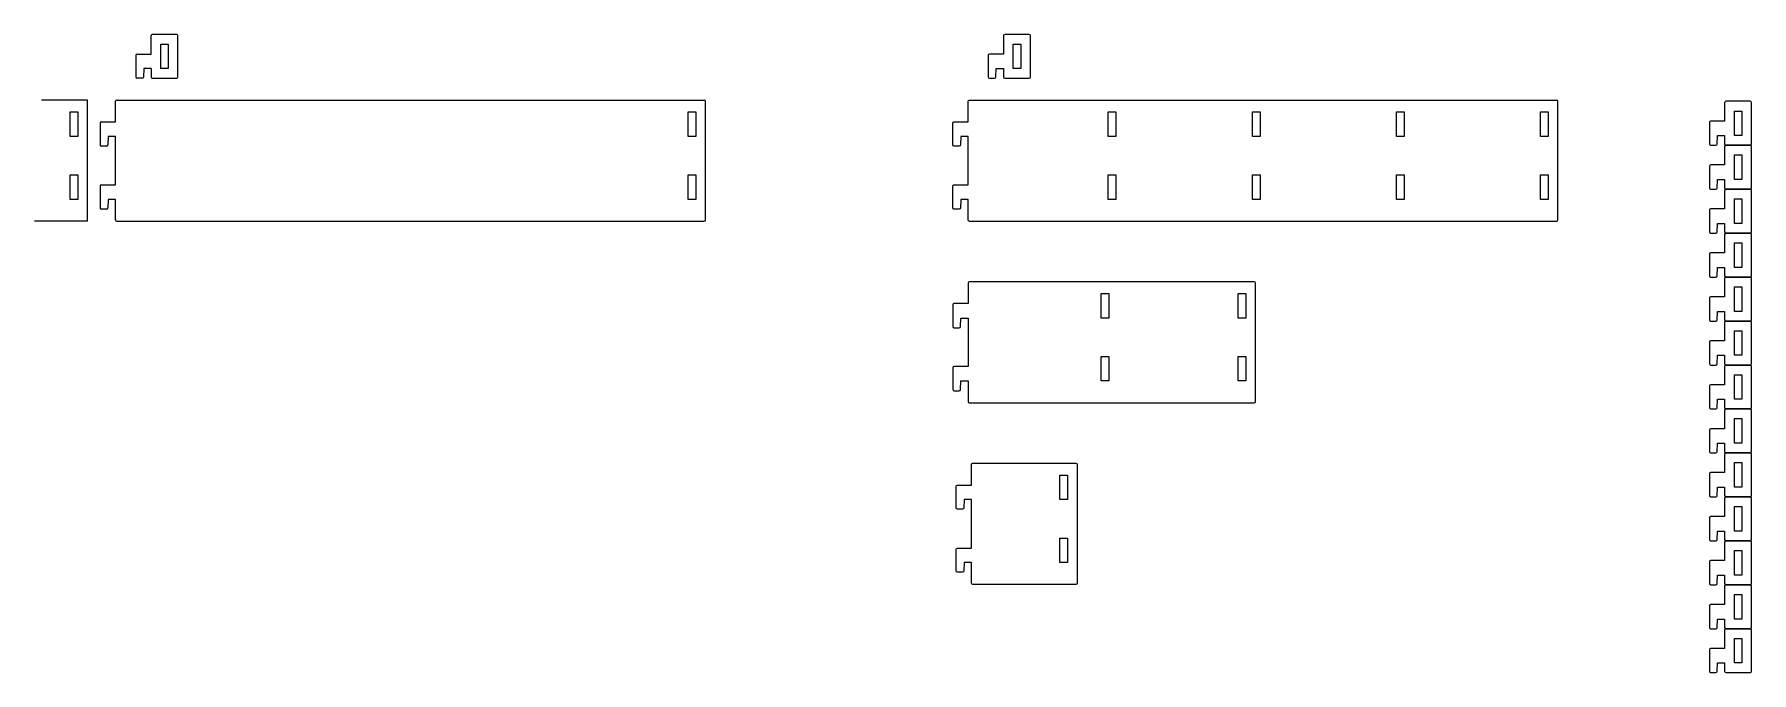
# Model space of a CAD drawing. Header units: millimetres. Extents: x 883 to 14654, y 5219 to 8318.
# Drawn here: x 11580 to 12999, y 6954 to 7481 of the extents above; entities that cross this region are included whole.
import ezdxf

# ---------------------------------------------------------------- set-up
doc = ezdxf.new("R2010")
doc.units = ezdxf.units.MM
doc.header["$LTSCALE"] = 0.05
doc.layers.add('Corte', color=1, linetype='Continuous', lineweight=5)

msp = doc.modelspace()

# ---------------------------------------------------------------- linework, layer by layer
at = {"layer": 'Corte', "linetype": 'Continuous', "lineweight": 5}
for p, q in [((11676.695, 7464.994), (11676.695, 7480.294)), ((11697.995, 7481.294), (11677.695, 7481.294)), ((11698.995, 7445.994), (11698.995, 7480.294)), ((11664.095, 7463.994), (11664.095, 7445.994)), ((11665.095, 7464.994), (11676.695, 7464.994)), ((11670.715, 7452.994), (11670.433, 7445.954)), ((11676.695, 7452.994), (11670.715, 7452.994)), ((11676.695, 7452.994), (11676.695, 7445.994)), ((11669.434, 7444.994), (11665.095, 7444.994)), ((11677.695, 7444.994), (11697.995, 7444.994)), ((11624.186, 7426.986), (11586.262, 7426.986)), ((11624.186, 7326.986), (11624.186, 7426.986)), ((11647.329, 7408.986), (11647.329, 7425.986)), ((11648.329, 7426.986), (12133.729, 7426.986)), ((12134.729, 7327.986), (12134.729, 7425.986)), ((12352.655, 7426.986), (12838.055, 7426.986)), ((11634.729, 7407.986), (11634.729, 7389.986)), ((11635.729, 7408.986), (11647.329, 7408.986)), ((11641.349, 7396.986), (11641.067, 7389.946)), ((11647.329, 7396.986), (11641.349, 7396.986)), ((11647.329, 7356.986), (11647.329, 7396.986)), ((11640.068, 7388.986), (11635.729, 7388.986)), ((11634.729, 7355.986), (11634.729, 7337.986)), ((11635.729, 7356.986), (11647.329, 7356.986)), ((11640.068, 7336.986), (11635.729, 7336.986)), ((11641.349, 7344.986), (11641.067, 7337.946)), ((11647.329, 7344.986), (11641.349, 7344.986)), ((11647.329, 7327.986), (11647.329, 7344.986)), ((11624.186, 7326.986), (11580.32, 7326.986)), ((11648.329, 7326.986), (12133.729, 7326.986)), ((12352.655, 7326.986), (12838.055, 7326.986))]:
    msp.add_line(p, q, dxfattribs=at)
for points in [[(12403.321, 7445.994), (12403.321, 7480.294, 0.41421356), (12402.321, 7481.294), (12382.021, 7481.294, 0.41421356), (12381.021, 7480.294), (12381.021, 7464.994), (12369.421, 7464.994, 0.41421356), (12368.421, 7463.994), (12368.421, 7445.994, 0.41421356), (12369.421, 7444.994), (12373.76, 7444.994, 0.40255197), (12374.759, 7445.954), (12375.041, 7452.994), (12381.021, 7452.994), (12381.021, 7445.994, 0.41421356), (12382.021, 7444.994), (12402.321, 7444.994, 0.41421356)], [(12999.068, 7390.686), (12999.068, 7424.986, 0.41421356), (12998.068, 7425.986), (12977.768, 7425.986, 0.41421356), (12976.768, 7424.986), (12976.768, 7409.686), (12965.168, 7409.686, 0.41421356), (12964.168, 7408.686), (12964.168, 7390.686, 0.41421356), (12965.168, 7389.686), (12969.508, 7389.686, 0.40255197), (12970.507, 7390.646), (12970.788, 7397.686), (12976.768, 7397.686), (12976.768, 7390.686, 0.41421356), (12977.768, 7389.686), (12998.068, 7389.686, 0.41421356)], [(12999.068, 7354.386), (12999.068, 7388.686, 0.41421356), (12998.068, 7389.686), (12977.768, 7389.686, 0.41421356), (12976.768, 7388.686), (12976.768, 7373.386), (12965.168, 7373.386, 0.41421356), (12964.168, 7372.386), (12964.168, 7354.386, 0.41421356), (12965.168, 7353.386), (12969.508, 7353.386, 0.40255197), (12970.507, 7354.346), (12970.788, 7361.386), (12976.768, 7361.386), (12976.768, 7354.386, 0.41421356), (12977.768, 7353.386), (12998.068, 7353.386, 0.41421356)], [(12999.068, 7318.086), (12999.068, 7352.386, 0.41421356), (12998.068, 7353.386), (12977.768, 7353.386, 0.41421356), (12976.768, 7352.386), (12976.768, 7337.086), (12965.168, 7337.086, 0.41421356), (12964.168, 7336.086), (12964.168, 7318.086, 0.41421356), (12965.168, 7317.086), (12969.508, 7317.086, 0.40255197), (12970.507, 7318.046), (12970.788, 7325.086), (12976.768, 7325.086), (12976.768, 7318.086, 0.41421356), (12977.768, 7317.086), (12998.068, 7317.086, 0.41421356)], [(12999.068, 7281.786), (12999.068, 7316.086, 0.41421356), (12998.068, 7317.086), (12977.768, 7317.086, 0.41421356), (12976.768, 7316.086), (12976.768, 7300.786), (12965.168, 7300.786, 0.41421356), (12964.168, 7299.786), (12964.168, 7281.786, 0.41421356), (12965.168, 7280.786), (12969.508, 7280.786, 0.40255197), (12970.507, 7281.746), (12970.788, 7288.786), (12976.768, 7288.786), (12976.768, 7281.786, 0.41421356), (12977.768, 7280.786), (12998.068, 7280.786, 0.41421356)], [(12999.068, 7245.486), (12999.068, 7279.786, 0.41421356), (12998.068, 7280.786), (12977.768, 7280.786, 0.41421356), (12976.768, 7279.786), (12976.768, 7264.486), (12965.168, 7264.486, 0.41421356), (12964.168, 7263.486), (12964.168, 7245.486, 0.41421356), (12965.168, 7244.486), (12969.508, 7244.486, 0.40255197), (12970.507, 7245.446), (12970.788, 7252.486), (12976.768, 7252.486), (12976.768, 7245.486, 0.41421356), (12977.768, 7244.486), (12998.068, 7244.486, 0.41421356)], [(12352.655, 7276.986, 0.41421356), (12351.655, 7275.986), (12351.655, 7258.986), (12340.055, 7258.986, 0.41421356), (12339.055, 7257.986), (12339.055, 7239.986, 0.41421356), (12340.055, 7238.986), (12344.394, 7238.986, 0.40255197), (12345.393, 7239.946), (12345.675, 7246.986), (12351.655, 7246.986), (12351.655, 7206.986), (12340.055, 7206.986, 0.41421356), (12339.055, 7205.986), (12339.055, 7187.986, 0.41421356), (12340.055, 7186.986), (12344.394, 7186.986, 0.40255197), (12345.393, 7187.946), (12345.675, 7194.986), (12351.655, 7194.986), (12351.655, 7177.986, 0.41421356), (12352.655, 7176.986), (12588.055, 7176.986, 0.41421356), (12589.055, 7177.986), (12589.055, 7275.986, 0.41421356), (12588.055, 7276.986)], [(12999.068, 7209.186), (12999.068, 7243.486, 0.41421356), (12998.068, 7244.486), (12977.768, 7244.486, 0.41421356), (12976.768, 7243.486), (12976.768, 7228.186), (12965.168, 7228.186, 0.41421356), (12964.168, 7227.186), (12964.168, 7209.186, 0.41421356), (12965.168, 7208.186), (12969.508, 7208.186, 0.40255197), (12970.507, 7209.146), (12970.788, 7216.186), (12976.768, 7216.186), (12976.768, 7209.186, 0.41421356), (12977.768, 7208.186), (12998.068, 7208.186, 0.41421356)], [(12999.068, 7172.886), (12999.068, 7207.186, 0.41421356), (12998.068, 7208.186), (12977.768, 7208.186, 0.41421356), (12976.768, 7207.186), (12976.768, 7191.886), (12965.168, 7191.886, 0.41421356), (12964.168, 7190.886), (12964.168, 7172.886, 0.41421356), (12965.168, 7171.886), (12969.508, 7171.886, 0.40255197), (12970.507, 7172.846), (12970.788, 7179.886), (12976.768, 7179.886), (12976.768, 7172.886, 0.41421356), (12977.768, 7171.886), (12998.068, 7171.886, 0.41421356)], [(12999.068, 7136.586), (12999.068, 7170.886, 0.41421356), (12998.068, 7171.886), (12977.768, 7171.886, 0.41421356), (12976.768, 7170.886), (12976.768, 7155.586), (12965.168, 7155.586, 0.41421356), (12964.168, 7154.586), (12964.168, 7136.586, 0.41421356), (12965.168, 7135.586), (12969.508, 7135.586, 0.40255197), (12970.507, 7136.546), (12970.788, 7143.586), (12976.768, 7143.586), (12976.768, 7136.586, 0.41421356), (12977.768, 7135.586), (12998.068, 7135.586, 0.41421356)], [(12999.068, 7100.286), (12999.068, 7134.586, 0.41421356), (12998.068, 7135.586), (12977.768, 7135.586, 0.41421356), (12976.768, 7134.586), (12976.768, 7119.286), (12965.168, 7119.286, 0.41421356), (12964.168, 7118.286), (12964.168, 7100.286, 0.41421356), (12965.168, 7099.286), (12969.508, 7099.286, 0.40255197), (12970.507, 7100.246), (12970.788, 7107.286), (12976.768, 7107.286), (12976.768, 7100.286, 0.41421356), (12977.768, 7099.286), (12998.068, 7099.286, 0.41421356)], [(12999.068, 7063.986), (12999.068, 7098.286, 0.41421356), (12998.068, 7099.286), (12977.768, 7099.286, 0.41421356), (12976.768, 7098.286), (12976.768, 7082.986), (12965.168, 7082.986, 0.41421356), (12964.168, 7081.986), (12964.168, 7063.986, 0.41421356), (12965.168, 7062.986), (12969.508, 7062.986, 0.40255197), (12970.507, 7063.946), (12970.788, 7070.986), (12976.768, 7070.986), (12976.768, 7063.986, 0.41421356), (12977.768, 7062.986), (12998.068, 7062.986, 0.41421356)], [(12999.068, 7027.686), (12999.068, 7061.986, 0.41421356), (12998.068, 7062.986), (12977.768, 7062.986, 0.41421356), (12976.768, 7061.986), (12976.768, 7046.686), (12965.168, 7046.686, 0.41421356), (12964.168, 7045.686), (12964.168, 7027.686, 0.41421356), (12965.168, 7026.686), (12969.508, 7026.686, 0.40255197), (12970.507, 7027.646), (12970.788, 7034.686), (12976.768, 7034.686), (12976.768, 7027.686, 0.41421356), (12977.768, 7026.686), (12998.068, 7026.686, 0.41421356)], [(12999.068, 6991.386), (12999.068, 7025.686, 0.41421356), (12998.068, 7026.686), (12977.768, 7026.686, 0.41421356), (12976.768, 7025.686), (12976.768, 7010.386), (12965.168, 7010.386, 0.41421356), (12964.168, 7009.386), (12964.168, 6991.386, 0.41421356), (12965.168, 6990.386), (12969.508, 6990.386, 0.40255197), (12970.507, 6991.346), (12970.788, 6998.386), (12976.768, 6998.386), (12976.768, 6991.386, 0.41421356), (12977.768, 6990.386), (12998.068, 6990.386, 0.41421356)], [(12999.068, 6955.086), (12999.068, 6989.386, 0.41421356), (12998.068, 6990.386), (12977.768, 6990.386, 0.41421356), (12976.768, 6989.386), (12976.768, 6974.086), (12965.168, 6974.086, 0.41421356), (12964.168, 6973.086), (12964.168, 6955.086, 0.41421356), (12965.168, 6954.086), (12969.508, 6954.086, 0.40255197), (12970.507, 6955.046), (12970.788, 6962.086), (12976.768, 6962.086), (12976.768, 6955.086, 0.41421356), (12977.768, 6954.086), (12998.068, 6954.086, 0.41421356)]]:
    msp.add_lwpolyline(points, format="xyb", close=True, dxfattribs=at)
for points in [[(11684.695, 7452.994), (11684.695, 7473.294), (11690.995, 7473.294), (11690.995, 7452.994)], [(12389.021, 7452.994), (12389.021, 7473.294), (12395.321, 7473.294), (12395.321, 7452.994)], [(11609.886, 7396.986), (11609.886, 7417.286), (11616.186, 7417.286), (11616.186, 7396.986)], [(12120.429, 7396.986), (12120.429, 7417.286), (12126.729, 7417.286), (12126.729, 7396.986)], [(12467.567, 7396.986), (12467.567, 7417.286), (12473.867, 7417.286), (12473.867, 7396.986)], [(12586.63, 7396.986), (12586.63, 7417.286), (12592.93, 7417.286), (12592.93, 7396.986)], [(12705.692, 7396.986), (12705.692, 7417.286), (12711.992, 7417.286), (12711.992, 7396.986)], [(12824.755, 7396.986), (12824.755, 7417.286), (12831.055, 7417.286), (12831.055, 7396.986)], [(12984.768, 7397.686), (12984.768, 7417.986), (12991.068, 7417.986), (12991.068, 7397.686)], [(12984.768, 7361.386), (12984.768, 7381.686), (12991.068, 7381.686), (12991.068, 7361.386)], [(11609.886, 7344.986), (11609.886, 7365.286), (11616.186, 7365.286), (11616.186, 7344.986)], [(12120.429, 7344.986), (12120.429, 7365.286), (12126.729, 7365.286), (12126.729, 7344.986)], [(12467.567, 7344.986), (12467.567, 7365.286), (12473.867, 7365.286), (12473.867, 7344.986)], [(12586.63, 7344.986), (12586.63, 7365.286), (12592.93, 7365.286), (12592.93, 7344.986)], [(12705.692, 7344.986), (12705.692, 7365.286), (12711.992, 7365.286), (12711.992, 7344.986)], [(12824.755, 7344.986), (12824.755, 7365.286), (12831.055, 7365.286), (12831.055, 7344.986)], [(12984.768, 7325.086), (12984.768, 7345.386), (12991.068, 7345.386), (12991.068, 7325.086)], [(12984.768, 7288.786), (12984.768, 7309.086), (12991.068, 7309.086), (12991.068, 7288.786)], [(12461.63, 7246.986), (12461.63, 7267.286), (12467.93, 7267.286), (12467.93, 7246.986)], [(12574.755, 7246.986), (12574.755, 7267.286), (12581.055, 7267.286), (12581.055, 7246.986)], [(12984.768, 7252.486), (12984.768, 7272.786), (12991.068, 7272.786), (12991.068, 7252.486)], [(12984.768, 7216.186), (12984.768, 7236.486), (12991.068, 7236.486), (12991.068, 7216.186)], [(12461.63, 7194.986), (12461.63, 7215.286), (12467.93, 7215.286), (12467.93, 7194.986)], [(12574.755, 7194.986), (12574.755, 7215.286), (12581.055, 7215.286), (12581.055, 7194.986)], [(12984.768, 7179.886), (12984.768, 7200.186), (12991.068, 7200.186), (12991.068, 7179.886)], [(12984.768, 7143.586), (12984.768, 7163.886), (12991.068, 7163.886), (12991.068, 7143.586)], [(12984.768, 7107.286), (12984.768, 7127.586), (12991.068, 7127.586), (12991.068, 7107.286)], [(12427.574, 7096.999), (12427.574, 7117.299), (12433.874, 7117.299), (12433.874, 7096.999)], [(12984.768, 7070.986), (12984.768, 7091.286), (12991.068, 7091.286), (12991.068, 7070.986)], [(12427.574, 7044.999), (12427.574, 7065.299), (12433.874, 7065.299), (12433.874, 7044.999)], [(12984.768, 7034.686), (12984.768, 7054.986), (12991.068, 7054.986), (12991.068, 7034.686)], [(12984.768, 6998.386), (12984.768, 7018.686), (12991.068, 7018.686), (12991.068, 6998.386)], [(12984.768, 6962.086), (12984.768, 6982.386), (12991.068, 6982.386), (12991.068, 6962.086)]]:
    msp.add_lwpolyline(points, close=True, dxfattribs=at)
for points in [[(12352.655, 7326.986, -0.41421356), (12351.655, 7327.986), (12351.655, 7344.986), (12345.675, 7344.986), (12345.393, 7337.946, -0.40255197), (12344.394, 7336.986), (12340.055, 7336.986, -0.41421356), (12339.055, 7337.986), (12339.055, 7355.986, -0.41421356), (12340.055, 7356.986), (12351.655, 7356.986), (12351.655, 7396.986), (12345.675, 7396.986), (12345.393, 7389.946, -0.40255197), (12344.394, 7388.986), (12340.055, 7388.986, -0.41421356), (12339.055, 7389.986), (12339.055, 7407.986, -0.41421356), (12340.055, 7408.986), (12351.655, 7408.986), (12351.655, 7425.986, -0.41421356), (12352.655, 7426.986)], [(12838.055, 7326.986, 0.41421356), (12839.055, 7327.986), (12839.055, 7425.986, 0.41421356), (12838.055, 7426.986)], [(12440.712, 7027.013), (12355.474, 7027.013, -0.41421356), (12354.474, 7028.013), (12354.474, 7045.013), (12348.494, 7045.013), (12348.212, 7037.973, -0.40255197), (12347.213, 7037.013), (12342.874, 7037.013, -0.41421356), (12341.874, 7038.013), (12341.874, 7056.013, -0.41421356), (12342.874, 7057.013), (12354.474, 7057.013), (12354.474, 7097.013), (12348.494, 7097.013), (12348.212, 7089.973, -0.40255197), (12347.213, 7089.013), (12342.874, 7089.013, -0.41421356), (12341.874, 7090.013), (12341.874, 7108.013, -0.41421356), (12342.874, 7109.013), (12354.474, 7109.013), (12354.474, 7126.013, -0.41421356), (12355.474, 7127.013), (12440.874, 7126.999, -0.41421356), (12441.874, 7125.999), (12441.874, 7027.999, -0.41421356), (12440.874, 7026.999)]]:
    msp.add_lwpolyline(points, format="xyb", dxfattribs=at)
for centre, start, end in [((11677.695, 7480.294), 90, 180), ((11697.995, 7480.294), 0, 90), ((11665.095, 7463.994), 90, 180), ((11665.095, 7445.994), 180, 270), ((11669.434, 7445.994), 270, 357.70939), ((11677.695, 7445.994), 180, 270), ((11697.995, 7445.994), 270, 0), ((11648.329, 7425.986), 90, 180), ((12133.729, 7425.986), 0, 90), ((11635.729, 7407.986), 90, 180), ((11635.729, 7389.986), 180, 270), ((11640.068, 7389.986), 270, 357.70939), ((11635.729, 7355.986), 90, 180), ((11635.729, 7337.986), 180, 270), ((11640.068, 7337.986), 270, 357.70939), ((11648.329, 7327.986), 180, 270), ((12133.729, 7327.986), 270, 0)]:
    msp.add_arc(centre, 1, start, end, dxfattribs=at)

doc.saveas('drawing.dxf')
